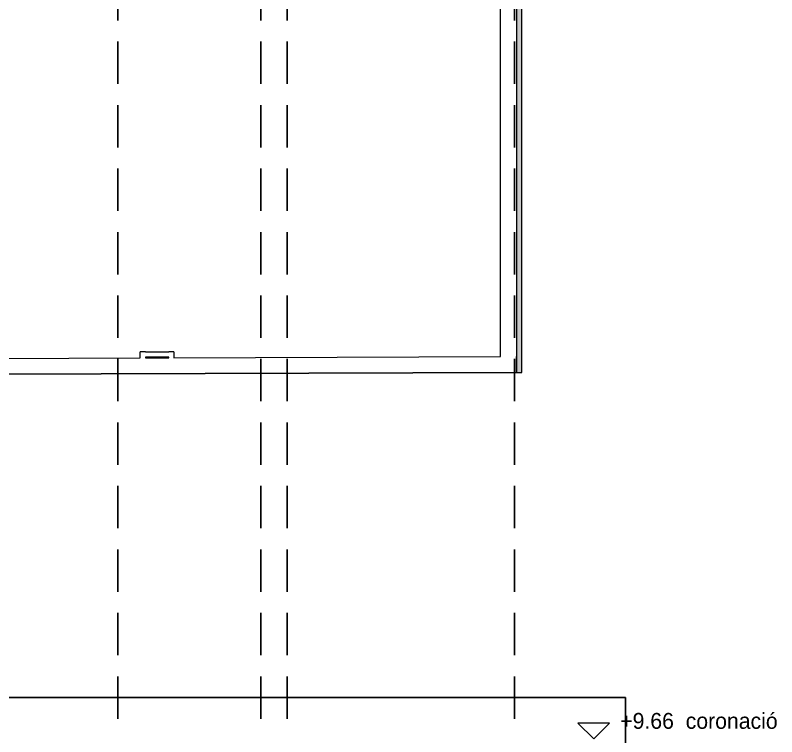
# Model space of a CAD drawing. Header units: metres. Extents: x -31 to 24.7, y -37.6 to 3.
# Drawn here: x -1.27 to 5.93, y -12.32 to -5.5 of the extents above; entities that cross this region are included whole.
import ezdxf
from ezdxf.enums import TextEntityAlignment as Align

# ---------------------------------------------------------------- set-up
doc = ezdxf.new("R2010")
doc.units = ezdxf.units.M
doc.linetypes.add('DASHED', pattern=[0.6, 0.4, -0.2])
for name, color, linetype, lineweight in [('A-ALCAT-COTES', 1, 'Continuous', 18), ('A-P02', 7, 'Continuous', 15), ('MURS DETALL', 7, 'Continuous', 20), ('OMBREJAT SOLID', 7, 'Continuous', 20), ('PAVIMENTOS', 7, 'Continuous', 5)]:
    doc.layers.add(name, color=color, linetype=linetype, lineweight=lineweight)
doc.layers.add('A-ALCAT-LINIES-REFERIDA', color=9, linetype='Continuous', plot=False)
doc.layers.add('A-ALCAT-REF-IMATGE', color=8, linetype='Continuous', plot=False)
picture_1 = doc.add_image_def('image1.png', size_in_pixel=(1650, 1200))

msp = doc.modelspace()

# ---------------------------------------------------------------- hatches: boundary and pattern name
at = {"layer": 'OMBREJAT SOLID', "lineweight": 15, "true_color": 0x828282}
msp.add_hatch(color=8, dxfattribs=at).paths.add_polyline_path([(3.4683, -8.8766), (3.5183, -8.8764), (3.5183, -4.1865), (3.4683, -4.1865), (3.4683, -6.1323)])

# ---------------------------------------------------------------- linework, layer by layer
at = {"layer": 'A-ALCAT-COTES'}
msp.add_lwpolyline([(4.2, -12.34), (4.35, -12.19), (4.05, -12.19)], close=True, dxfattribs=at)
at = {"layer": 'A-ALCAT-LINIES-REFERIDA', "linetype": 'DASHED'}
for p, q in [((-0.3, -3.35), (-0.3, -12.3)), ((1.05, -3.35), (1.05, -12.3)), ((1.3, -3.35), (1.3, -12.3)), ((3.45, -3.35), (3.45, -12.3))]:
    msp.add_line(p, q, dxfattribs=at)
at = {"layer": 'A-P02'}
for p, q in [((3.3185, -8.7271), (3.3185, -4.2515)), ((-0.0904, -8.7392), (-0.0904, -8.6824)), ((-0.0404, -8.6824), (-0.0904, -8.6824)), ((-0.0404, -8.6824), (0.1796, -8.6824)), ((0.2296, -8.6824), (0.1796, -8.6824)), ((0.2296, -8.6824), (0.2296, -8.7381)), ((-3.2004, -8.7502), (-0.0904, -8.7392)), ((-0.0404, -8.7324), (-0.0404, -8.739)), ((0.1796, -8.7324), (-0.0404, -8.7324)), ((-0.0404, -8.739), (0.1796, -8.7383)), ((0.1796, -8.7383), (0.1796, -8.7324)), ((0.2296, -8.7381), (3.3185, -8.7271)), ((3.4683, -8.8766), (3.4683, -8.7266)), ((3.4683, -8.8766), (-10.1255, -8.9248)), ((-10.1255, -8.9248), (3.4683, -8.8766))]:
    msp.add_line(p, q, dxfattribs=at)
at = {"layer": 'MURS DETALL'}
for p, q in [((3.4683, -4.1865), (3.4683, -8.8766)), ((3.5183, -8.8764), (3.5183, -4.1865)), ((3.4683, -8.8766), (3.5183, -8.8764))]:
    msp.add_line(p, q, dxfattribs=at)
at = {"layer": 'PAVIMENTOS'}
for p, q in [((3.4683, -8.7266), (3.4683, -8.8766)), ((3.4683, -8.8766), (3.4683, -8.7266)), ((3.4683, -8.7266), (3.4683, -8.8067)), ((3.4683, -8.8067), (3.4683, -8.7266))]:
    msp.add_line(p, q, dxfattribs=at)

# ---------------------------------------------------------------- texts
at = {"layer": 'A-ALCAT-COTES'}
msp.add_text('+9.66  coronació', height=0.15, dxfattribs=at).set_placement((4.45, -12.29), align=Align.BOTTOM_LEFT)

# ---------------------------------------------------------------- pictures from other files: only their frames are drawn
at = {"layer": 'A-ALCAT-REF-IMATGE'}
image = msp.add_image(picture_1, insert=(-12, -23.05), size_in_units=(16.5, 11.1), dxfattribs=at)

doc.saveas('drawing.dxf')
